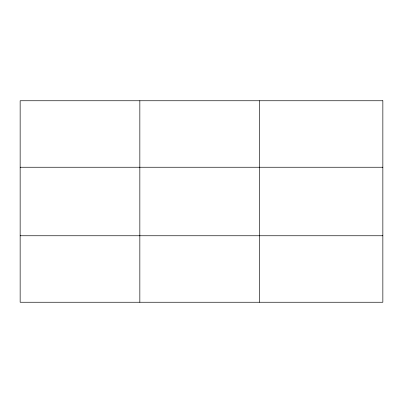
<?xml version="1.0" encoding="UTF-8"?>
<svg xmlns="http://www.w3.org/2000/svg" width="403" height="403" viewBox="0 0 403 403"><rect width="100%" height="100%" fill="white"/><g stroke="black" fill="none" stroke-linecap="round" stroke-linejoin="round"><path stroke-width="0.6" d="M139.841 302.25L139.841 100.75M259.532 302.25L259.532 100.75M20.15 167.245L382.85 167.245M20.15 235.755L382.85 235.755M382.85 100.75L20.15 100.75L20.15 302.25L382.85 302.25L382.85 100.75"/></g></svg>
